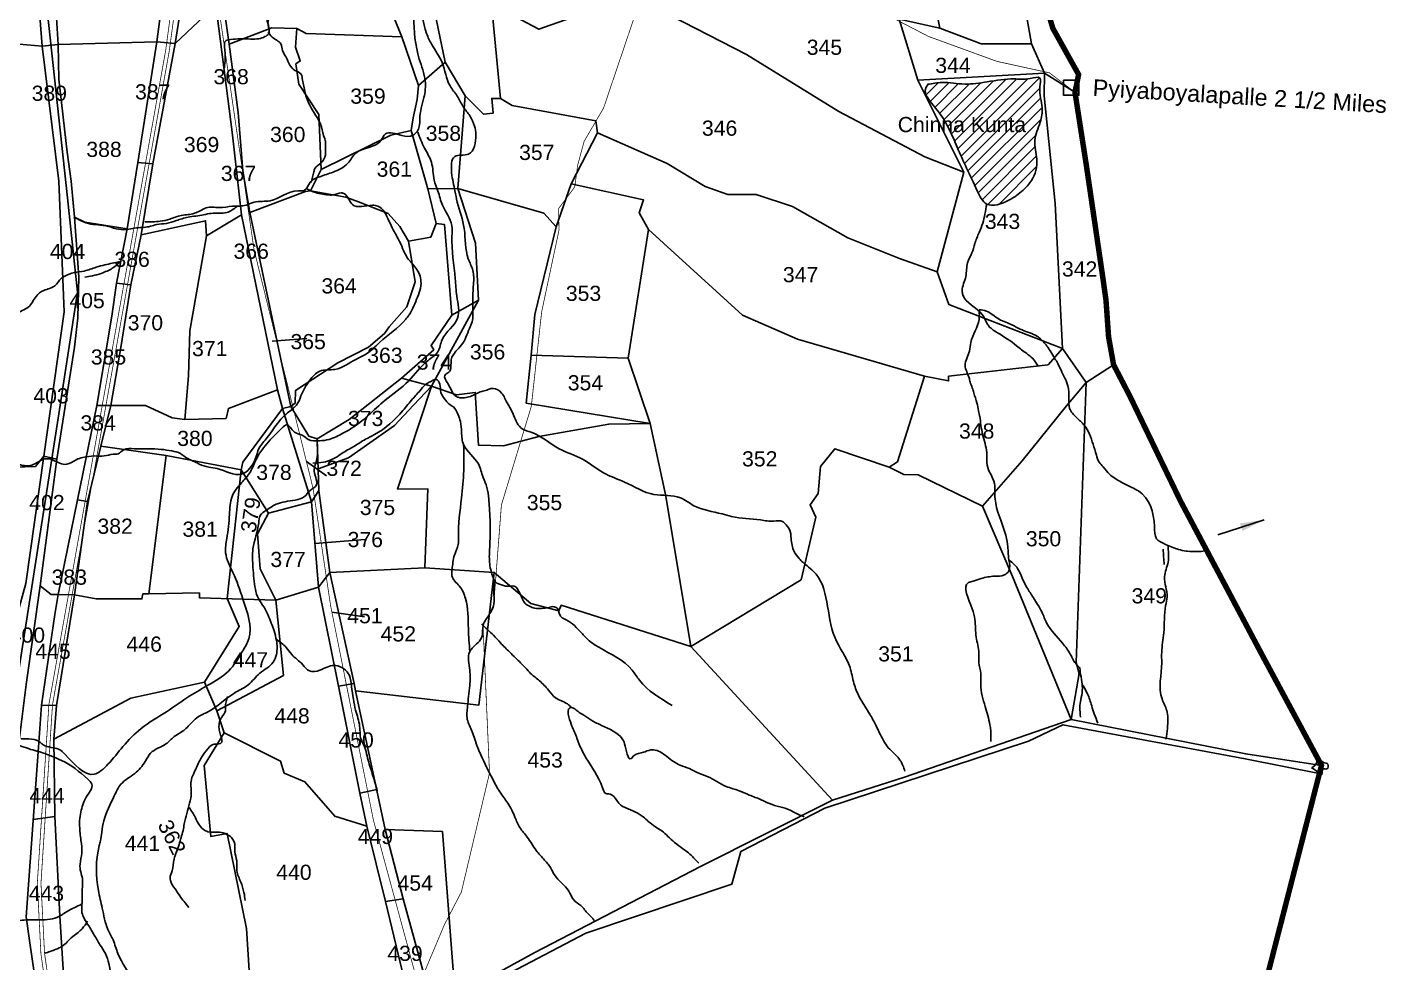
# Model space of a CAD drawing. Header units: feet. Extents: x 778084 to 787325, y 1573137 to 1585556.
# Drawn here: x 783138 to 785387, y 1577288 to 1578829 of the extents above; entities that cross this region are included whole.
import ezdxf
from ezdxf.enums import TextEntityAlignment as Align

# ---------------------------------------------------------------- set-up
doc = ezdxf.new("R2010")
doc.units = ezdxf.units.FT
doc.header["$LTSCALE"] = 15
doc.header["$MEASUREMENT"] = 0
doc.linetypes.add('HIDDEN2', pattern=[0.1875, 0.125, -0.0625])
for name, color, linetype in [('HILL', 17, 'Continuous'), ('PLOT', 7, 'Continuous'), ('PLOT NO', 7, 'Continuous'), ('RAILWAYTRACK', 3, 'Continuous'), ('ROADS', 6, 'Continuous'), ('TANKS-STREAM', 4, 'Continuous'), ('VILLAGE STONES', 240, 'Continuous')]:
    doc.layers.add(name, color=color, linetype=linetype)
doc.layers.add('VILLAGE BOUNDRY', color=5, linetype='HIDDEN2', lineweight=100)
doc.styles.get("Standard").update_dxf_attribs({"font": 'arial.ttf'})
doc.linetypes.add('TRACKS', pattern='A,0.15,[130,ltypeshp.shx,S=0.25,R=0,X=0,Y=0],0.15', length=0.3)
doc.dimstyles.get("Standard").update_dxf_attribs({"dimtxt": 0.18, "dimasz": 40, "dimexe": 0.18, "dimexo": 0.0625, "dimgap": 0.09, "dimtad": 0, "dimtih": 1, "dimtoh": 1, "dimdec": 4, "dimzin": 0, "dimdsep": 46, "dimtxsty": 'Standard', "dimcen": 0.09, "dimadec": 0, "dimazin": 0, "dimtfac": 1, "dimtdec": 4, "dimtofl": 0, "dimtmove": 0, "dimatfit": 3, "dimfxl": 1, "dimtolj": 1, "dimtzin": 0, "dimarcsym": 0})

msp = doc.modelspace()

# ---------------------------------------------------------------- hatches: boundary and pattern name
at = {"layer": 'TANKS-STREAM', "lineweight": -2}
h = msp.add_hatch(dxfattribs=at)
h.set_pattern_fill('ANSI31,_O', color=256, scale=100)
h.set_pattern_definition([(45, (0, 0), (-8.838834765, 8.838834765), [])])
edge = h.paths.add_edge_path()
edge.add_spline(control_points=[(784622.8, 1578735.7), (784621.3, 1578733.5), (784612.6, 1578720.8), (784649.4, 1578684.9), (784670.6, 1578630.3), (784695.3, 1578578.4), (784718.4, 1578529), (784755.8, 1578542.3), (784777.8, 1578558.5), (784798.2, 1578579.7), (784805.5, 1578610.4), (784794.8, 1578643.2), (784808.4, 1578670), (784813.5, 1578701.1), (784803.9, 1578721.7), (784811.2, 1578750.5), (784785.3, 1578742.3), (784759.6, 1578746.3), (784722.5, 1578739.6), (784683.4, 1578733.7), (784650.5, 1578740.4), (784630.3, 1578736.7), (784622.6, 1578735.4)], knot_values=[0, 0, 0, 0, 7.510946, 44.241023, 117.822986, 196.829894, 223.839481, 260.911246, 289.483122, 310.687105, 346.894764, 377.804687, 409.194686, 433.56656, 468.082407, 482.626082, 498.855187, 525.508511, 569.740141, 606.725038, 644.442131, 667.987515, 667.987515, 667.987515, 667.987515], degree=3, periodic=0)

# ---------------------------------------------------------------- linework, layer by layer
at = {"layer": 'HILL', "lineweight": -2}
msp.add_lwpolyline([(783844.2, 1577223.4), (784058.8, 1577336), (784299.7, 1577417), (784314.1, 1577470.9), (784452.7, 1577542.3), (784788.5, 1577652.8), (784845.2, 1577679.8), (785145.7, 1577623.8), (785270, 1577598.7)], dxfattribs=at)
at = {"layer": 'PLOT', "lineweight": -2}
for points in [[(783040.7, 1580196.1), (783054.9, 1580075.1), (783069.2, 1579942.2), (783115.7, 1579466), (783132.8, 1579186.8), (783162.9, 1578798.1), (783190.3, 1578575.9), (783199.3, 1578360.4), (783165.6, 1578122.5), (783151.8, 1578105.4), (783047.3, 1578102.1), (783036.1, 1578116.6), (783038.2, 1578259.5), (782997.7, 1578259.3), (782945.7, 1578451.4), (782925.6, 1578545.1), (782944.6, 1578658.6), (782947.2, 1578788), (783112.6, 1578802.9), (783162.9, 1578798.1)], [(783140.7, 1579472.5), (783157.9, 1579214.2), (783159.4, 1579191.1), (783180.4, 1578942.3), (783189.3, 1578800.8), (783162.9, 1578798.1)], [(783918.1, 1578712.2), (783903.6, 1578867.3), (783873.8, 1578928.8), (783877.2, 1578960.1), (783897, 1579002.4), (783906.5, 1579126.1), (783969, 1579129.8), (783971.4, 1579188.1), (783928.2, 1579255.8), (783873, 1579251.5), (783845.3, 1579322.2), (783787, 1579353.2)], [(783387.6, 1579173.5), (783390.8, 1579145.2), (783386.9, 1579069.8), (783377.1, 1578998.2), (783352.1, 1578805.7)], [(784793.3, 1578802.2), (784710.4, 1578802.1), (784642.5, 1578828.2), (784629.3, 1578893.3), (784619.2, 1578994.2), (784597.1, 1579026.2), (784616.2, 1579038.8), (784666.8, 1579131.5)], [(784732.8, 1579111.8), (784749, 1579065.9), (784749, 1579044.3), (784775.9, 1578902), (784793.3, 1578802.2), (784815, 1578753.6), (784865, 1578722.4)], [(783411.5, 1578987.1), (783382.3, 1578802.7)], [(783789.8, 1578952.3), (783827, 1578772)], [(783536.6, 1578826.9), (783534.9, 1578836.2), (783540.9, 1578871.2), (783551.9, 1578897.1), (783657.9, 1578903.3), (783670, 1578895.4), (783746, 1578900.7), (783742.1, 1578847.2), (783755.9, 1578813.5)], [(784681.7, 1578590.4), (784617.5, 1578615.7), (784476, 1578690.8), (784323.9, 1578784.5), (784136.2, 1578881.3), (783981.5, 1578826.1), (783903.6, 1578867.3)], [(783382.3, 1578802.7), (783449, 1578866.1), (783476.1, 1578656.8), (783491.4, 1578520.2), (783433.8, 1578485.5), (783432.2, 1578510.5), (783326, 1578487.2)], [(783449, 1578866.1), (783462.7, 1578859.5), (783471.1, 1578801.4), (783486.2, 1578689.2), (783493.6, 1578592.7), (783505.1, 1578524.4), (783572.5, 1578204.6), (783559, 1578200.9)], [(784815, 1578753.6), (784606, 1578742), (784575.1, 1578843), (784642.5, 1578828.2)], [(783605.3, 1578560.1), (783623, 1578594.9), (783619.1, 1578685.9), (783585.8, 1578735.4), (783581, 1578769), (783588.4, 1578774), (783580.4, 1578796.5), (783582.6, 1578827.3), (783541.5, 1578828.8), (783471.1, 1578801.4)], [(783783.4, 1578733.4), (783755.9, 1578813.5), (783598.2, 1578819), (783582.6, 1578827.3)], [(783189.3, 1578800.8), (783190.5, 1578743.9), (783204.4, 1578623.7), (783210.5, 1578575.8), (783216.1, 1578516.5), (783223.5, 1578418), (783222, 1578350.5), (783216.1, 1578302.1), (783186.9, 1578117.5), (783165.6, 1578122.5)], [(783189.1, 1577894.4), (783221.1, 1578050.4), (783253, 1578206.1), (783277.6, 1578353.4), (783285.6, 1578407.9), (783302.9, 1578497.4), (783320.8, 1578606.5), (783352.1, 1578805.7), (783189.3, 1578800.8)], [(783345.2, 1578604.1), (783382.3, 1578802.7), (783352.1, 1578805.7)], [(783847.8, 1578563.7), (783860.2, 1578716.6), (783827, 1578772), (783783.4, 1578733.4), (783781.1, 1578710.4), (783774.4, 1578680.3), (783771.1, 1578659.2)], [(784844.6, 1578300.1), (784832.6, 1578538.9), (784814.1, 1578716.7), (784815, 1578753.6)], [(784606, 1578742), (784681.7, 1578590.4), (784637.7, 1578426.6)], [(784034.9, 1578571.6), (784078.2, 1578655.3), (784075.2, 1578675.2), (783937.5, 1578700.5), (783918.1, 1578712.2), (783903.8, 1578712.2), (783906.2, 1578687.7), (783890.1, 1578686), (783860.2, 1578716.6)], [(783623, 1578594.9), (783737.6, 1578651.4), (783771.1, 1578659.2), (783798.6, 1578563.3)], [(784078.2, 1578655.3), (784193, 1578604.7), (784255.8, 1578567), (784292.8, 1578553.7), (784339.4, 1578553.7), (784399.5, 1578533.9), (784490.8, 1578482.5), (784575.6, 1578448.1), (784637.7, 1578426.6), (784657.4, 1578372.3), (784844.6, 1578300.1)], [(783309, 1578405), (783326, 1578487.2), (783345.2, 1578604.1), (783320.8, 1578606.5)], [(783968.6, 1578288.9), (783974.6, 1578355.9), (784009.9, 1578500.6), (784034.9, 1578571.6), (784154.1, 1578545), (784146.8, 1578523.5), (784162.4, 1578496)], [(783505.1, 1578524.4), (783596.7, 1578558.8), (783605.3, 1578560.1), (783663.6, 1578549.3), (783684.5, 1578541.8), (783733, 1578522.4), (783752.6, 1578501.2), (783766.8, 1578477)], [(783881.9, 1578379.5), (783877.2, 1578473.6), (783847.8, 1578563.7), (783798.6, 1578563.3), (783812.1, 1578506.2)], [(784009.9, 1578500.6), (783989.9, 1578523.2), (783847.8, 1578563.7)], [(783491.4, 1578520.2), (783550.8, 1578231.8), (783470, 1578201.1), (783466, 1578184.6), (783398, 1578182.9)], [(783302.9, 1578497.4), (783233.1, 1578508), (783216.1, 1578516.5)], [(783572.5, 1578204.6), (783602.4, 1578155.7), (783616, 1578150.9), (783669.1, 1578182.8), (783755.3, 1578251.1), (783808.4, 1578297.6), (783803.8, 1578304.8), (783837.9, 1578354.7), (783826.2, 1578504.2), (783812.1, 1578506.2), (783803.5, 1578483.7), (783766.8, 1578477), (783777.7, 1578410), (783764.1, 1578368.6), (783735, 1578335.6), (783727.2, 1578324.9), (783700.9, 1578302), (783650.5, 1578276.1), (783580.6, 1578230.9), (783579.9, 1578209.6), (783572.5, 1578204.6)], [(783433.8, 1578485.5), (783406.4, 1578329.3), (783404.4, 1578255), (783398, 1578182.9), (783377.2, 1578185.8), (783333.4, 1578205.9), (783275.9, 1578206.2)], [(784617.3, 1578254.4), (784407.9, 1578315.6), (784317, 1578354.9), (784162.4, 1578496), (784128.7, 1578283.9), (784165.1, 1578176.2), (784190.5, 1578056.3), (784231.9, 1577808.6)], [(783275.9, 1578206.2), (783292.8, 1578301.8), (783309, 1578405), (783285.6, 1578407.9)], [(783804.8, 1578237.7), (783881.9, 1578379.5), (783837.9, 1578354.7)], [(784883.3, 1578243.7), (784844.6, 1578300.1), (784820.6, 1578272.9), (784656.8, 1578254.3), (784656.8, 1578246.4), (784617.3, 1578254.4), (784572.3, 1578112.9), (784559, 1578104.3)], [(784165.1, 1578176.2), (783960.7, 1578210.1), (783968.6, 1578288.9), (784128.7, 1578283.9)], [(784712.7, 1578040.3), (784777.8, 1578114.8), (784851.3, 1578205.6), (784883.3, 1578243.7), (784928.6, 1578273.3)], [(783617.7, 1578101.7), (783667.8, 1578120), (783743.8, 1578172.8), (783774.8, 1578206.3), (783804.8, 1578237.7), (783755.3, 1578251.1)], [(783550.8, 1578231.8), (783559, 1578200.9), (783493.7, 1578112.6), (783491, 1578099.9), (783535.8, 1578028.8)], [(783804.8, 1578237.7), (783748.6, 1578068.1), (783798.7, 1578068.4), (783793.7, 1577938.4), (783636.8, 1577930.8)], [(784165.1, 1578176.2), (784096.6, 1578175.3), (783981.5, 1578154.8), (783923.2, 1578139.5), (783881.8, 1578140.7), (783876.7, 1578227.6), (783845.7, 1578223.7), (783804.8, 1578237.7)], [(784883.3, 1578243.7), (784867, 1577782.6), (784872.1, 1577764), (784858.6, 1577688.5)], [(783237.7, 1578047.7), (783259.5, 1578138.9), (783275.9, 1578206.2), (783253, 1578206.1)], [(783559, 1578200.9), (783606.8, 1578047.3)], [(783259.5, 1578138.9), (783367.1, 1578123.6), (783338.8, 1577895.8), (783328.7, 1577895.4), (783327.4, 1577887.2), (783252.2, 1577887.2), (783216.4, 1577893.7)], [(783616, 1578150.9), (783619, 1578065.9), (783606.8, 1578047.3)], [(783059.9, 1577652.6), (783106.4, 1577804.9), (783135.9, 1577912.7), (783165.6, 1578122.5)], [(783186.9, 1578117.5), (783159.8, 1577908.5), (783136.5, 1577746.3), (783121.3, 1577622.9)], [(783367.1, 1578123.6), (783491, 1578099.9)], [(784231.9, 1577808.6), (784413.6, 1577918.7), (784438, 1578022), (784428.5, 1578042.2), (784441.6, 1578061.2), (784445.5, 1578105.5), (784469.2, 1578134.6), (784559, 1578104.3), (784583, 1578092.4), (784606.5, 1578091.8), (784712.7, 1578040.3), (784762.3, 1577924.3), (784858.6, 1577688.5)], [(783491, 1578099.9), (783467.7, 1577887.8), (783487.7, 1577841.8), (783430.3, 1577750)], [(783216.4, 1577893.7), (783237.7, 1578047.7), (783221.1, 1578050.4)], [(783619, 1578065.9), (783636.8, 1577930.8), (783618.3, 1577906.7)], [(783759.9, 1577258.2), (783728.7, 1577388.4), (783698.1, 1577512.4), (783686.7, 1577567.1), (783651.2, 1577743.5), (783618.3, 1577906.7), (783606.8, 1578047.3), (783535.8, 1578028.8), (783517.8, 1577994.6), (783522.4, 1577936.7), (783548.3, 1577885.3), (783618.3, 1577906.7)], [(783793.7, 1577938.4), (783908, 1577930.5), (783882.8, 1577712.3), (783679.3, 1577735.8)], [(783636.8, 1577930.8), (783677, 1577747.9), (783651.2, 1577743.5)], [(783908, 1577930.5), (783968.2, 1577879.5), (784014.5, 1577867.3), (784018.3, 1577876.8), (784231.9, 1577808.6), (784465.3, 1577555.2)], [(783167.4, 1577150.6), (783142.1, 1577324.3), (783136.4, 1577363), (783157.1, 1577643), (783161.9, 1577711.8), (783184, 1577861.6), (783189.1, 1577894.4), (783177.7, 1577894.7), (783159.8, 1577908.5)], [(783186.7, 1577711.3), (783216.4, 1577893.7), (783189.1, 1577894.4)], [(783338.8, 1577895.8), (783422.2, 1577897), (783422.2, 1577889.1), (783548.3, 1577885.3)], [(783548.3, 1577885.3), (783560.7, 1577761.2), (783451, 1577702.9), (783430.3, 1577750), (783309.3, 1577723.7), (783182.1, 1577656), (783186.7, 1577711.3), (783161.9, 1577711.8)], [(783677, 1577747.9), (783679.3, 1577735.8), (783728.5, 1577506.9)], [(783451, 1577702.9), (783462.9, 1577666.7), (783555.8, 1577619.9), (783561.6, 1577599.9), (783596, 1577585.5), (783645.2, 1577529), (783698.1, 1577512.4)], [(785271.3, 1577612.8), (785146.4, 1577631.8), (784858.6, 1577688.5), (784828.6, 1577678.2), (784584.2, 1577593.6), (784465.3, 1577555.2), (784247.8, 1577445.9), (783974.6, 1577304.4), (783843.5, 1577232.5)], [(783462.9, 1577666.7), (783429.9, 1577612.7), (783440.7, 1577495.7), (783467.6, 1577500.8), (783499.9, 1577343.9), (783504.3, 1577274.5)], [(783182.1, 1577656), (783184.1, 1577528.4), (783148.3, 1577523.4)], [(783714.3, 1577572.8), (783686.7, 1577567.1)], [(783184.1, 1577528.4), (783192.2, 1577364.6), (783198.1, 1577267.5), (783201.4, 1577147.8)], [(783728.5, 1577506.9), (783822.7, 1577503.7), (783843.5, 1577232.5)], [(783758.1, 1577393.1), (783728.5, 1577506.9)], [(783807.7, 1577211.2), (783758.1, 1577393.1), (783728.7, 1577388.4)]]:
    msp.add_lwpolyline(points, dxfattribs=at)
at = {"layer": 'PLOT NO', "linetype": 'Continuous', "lineweight": -2}
for points in [[(783599.3, 1578316.3), (783542.1, 1578311.8)], [(783631.6, 1578090), (783598.5, 1578113.7)], [(783695.5, 1577985.1), (783612.4, 1577978.3)], [(783694.3, 1577857.7), (783640.3, 1577865.6)]]:
    msp.add_lwpolyline(points, dxfattribs=at)
at = {"layer": 'RAILWAYTRACK', "color": 17, "linetype": 'TRACKS', "lineweight": -2, "ltscale": 3}
msp.add_lwpolyline([(783014.9, 1580661.4), (783058.6, 1580147.1), (783075.2, 1579951.1), (783092, 1579753.6), (783122.4, 1579542.4), (783140.4, 1579297.3), (783166.9, 1578898.9), (783204.7, 1578548.1), (783221.4, 1578393), (783189.1, 1578185.3), (783155.2, 1577967.1), (783103.9, 1577636.5), (783061.4, 1577359.5), (783052.3, 1577212)], dxfattribs=at)
at = {"layer": 'ROADS', "linetype": 'HIDDEN2', "lineweight": -2, "ltscale": 10, "const_width": 1.2}
for points in [[(783454.3, 1580429.5), (783438.6, 1580261.1), (783419, 1580051.6), (783381.7, 1579832.9), (783370.2, 1579663.1), (783358.4, 1579490.1), (783375.4, 1579288.5), (783392.7, 1579200.9), (783399.4, 1579106.7), (783393.1, 1578988.7), (783366.6, 1578791.8), (783285.6, 1578338.4), (783242.5, 1578096.9), (783198.1, 1577848.2), (783174.1, 1577713.4), (783155, 1577418.8), (783160.9, 1577302.3), (783183.7, 1577145.1)], [(783460.3, 1580429.1), (783444.5, 1580260.5), (783424.9, 1580050.9), (783387.7, 1579832.2), (783376.2, 1579662.7), (783364.4, 1579490.1), (783381.4, 1579289.4), (783398.7, 1579201.7), (783405.4, 1579106.8), (783399.1, 1578988.1), (783372.5, 1578790.9), (783291.5, 1578337.3), (783248.4, 1578095.8), (783204, 1577847.1), (783180, 1577712.7), (783161, 1577418.7), (783166.9, 1577302.9), (783189.6, 1577146)], [(783728.2, 1576418.1), (783754.8, 1576653.5), (783779.3, 1576870.6), (783789, 1577087.8), (783783.4, 1577204.3), (783781.5, 1577244.8), (783825.7, 1577349.9), (783853.8, 1577404.1), (783900.2, 1577600.3), (783892.9, 1577766.1), (783889.5, 1577843.3), (783907.1, 1577877.4), (783919.8, 1578042), (783969.1, 1578204.8), (783986.1, 1578360.2), (784014.6, 1578494.7), (784014, 1578530.5), (784040.6, 1578566.3), (784045.5, 1578602.2), (784056.1, 1578641.4), (784088.2, 1578696.4), (784163.7, 1578919.8), (784199.3, 1579093.2), (784243.3, 1579057.1)], [(785483.2, 1576246.6), (785331.5, 1576213.6), (785172.1, 1576179), (784926.2, 1576167.4), (784701.7, 1576199.1), (784656.7, 1576180.4), (784553.2, 1576181.2), (784394.2, 1576234.2), (784196.9, 1576364.8), (784139.7, 1576447.2), (784110.2, 1576475.8), (784078.3, 1576484.2), (783980, 1576723.7), (783834.3, 1577060.9), (783767.6, 1577306.4), (783708.8, 1577522.8), (783638.2, 1577876.6), (783609.4, 1578069.5), (783512.2, 1578462.6), (783463.5, 1578796.4), (783440.4, 1578954.8), (783415, 1579005.6), (783396, 1579043.7)], [(784243.3, 1579057.1), (784386.1, 1578981.8), (784526.6, 1578864.6), (784623.5, 1578814.4), (784736.2, 1578773.3), (784786.8, 1578762.2), (784822.8, 1578754.4), (784865, 1578722.4)]]:
    msp.add_lwpolyline(points, dxfattribs=at)
at = {"layer": 'TANKS-STREAM', "lineweight": -2}
for points in [[(783692.2, 1579293.7), (783685.7, 1579273.6), (783683, 1579254.5), (783674.8, 1579230), (783690.6, 1579187.3), (783709.7, 1579144.3), (783716.2, 1579130.2), (783725.5, 1579112.2), (783731.5, 1579097.5), (783735.3, 1579079.6), (783751.7, 1579039.4), (783764.2, 1579018.2), (783774.6, 1578987.2), (783778.4, 1578960), (783778.4, 1578933.8), (783780, 1578909.4), (783785.5, 1578877.2), (783796.4, 1578819.1), (783805.1, 1578801.1), (783822, 1578771.2), (783835.1, 1578733.1), (783847.1, 1578715.7), (783856.9, 1578698.2), (783867.8, 1578683.5), (783875.4, 1578666.7), (783877.6, 1578652), (783865.6, 1578620.4), (783843.2, 1578616.3), (783837.8, 1578589.7), (783843.2, 1578559.7), (783847.1, 1578541.2), (783858.5, 1578497.7), (783865.1, 1578447.8), (783872.7, 1578428.8), (783873.8, 1578405.9), (783872.7, 1578385.8), (783872.7, 1578375.4), (783872.7, 1578354.7), (783871.6, 1578343.9), (783867.2, 1578333), (783854.2, 1578305.8), (783844.9, 1578295.7), (783837.2, 1578281.5), (783832.9, 1578260.9), (783827.4, 1578257), (783833.4, 1578239.1), (783846, 1578220.6), (783848.7, 1578219.5), (783868.8, 1578221.1), (783887.4, 1578229.3), (783895.5, 1578231.5), (783901, 1578233.6), (783906.4, 1578234.2), (783920.1, 1578226.6), (783929.3, 1578210.2), (783935.3, 1578199.9), (783940.2, 1578189), (783953.9, 1578167.8), (783969.1, 1578161.8), (784015, 1578134.8), (784053.7, 1578117.4), (784088.1, 1578095), (784122.9, 1578079.8), (784171.1, 1578059.4), (784214.7, 1578054), (784237.1, 1578040.9), (784283.4, 1578027.3), (784299.2, 1578022.9), (784346.6, 1578017.5), (784368.9, 1578015.3), (784383.1, 1578014.8), (784386.9, 1578011.5), (784394.5, 1578001.7), (784397.3, 1577987), (784402.2, 1577965.2), (784410.4, 1577953.8), (784423.4, 1577941.8), (784433.8, 1577933.1), (784469.2, 1577823.9), (784494.3, 1577774.3), (784500.8, 1577747.7), (784509.6, 1577725.9), (784527, 1577697), (784536.8, 1577679.1), (784544.4, 1577663.3), (784559.7, 1577639.3), (784576.6, 1577621.6), (784584.8, 1577603.1)], [(783414.7, 1579062.2), (783416.4, 1579091.7), (783418.1, 1579110.1), (783417.4, 1579126.9), (783418.1, 1579139.6), (783420.2, 1579148.8), (783439.4, 1579170.2), (783453.5, 1579182.5), (783462.7, 1579193.8), (783472.6, 1579202.7), (783480.9, 1579215), (783489.1, 1579224.3), (783523.3, 1579226.7), (783545.6, 1579227), (783563.4, 1579232.5), (783578.5, 1579239), (783587.7, 1579243.4), (783600.8, 1579247.2), (783619.6, 1579248.2), (783636, 1579246.5), (783656.2, 1579229.1), (783660.5, 1579214), (783664, 1579204.3), (783672.6, 1579194.1), (783693.8, 1579168.3), (783699.8, 1579150.2), (783702.8, 1579139), (783707.2, 1579122.2), (783712.3, 1579102.8), (783725.3, 1579074), (783735.6, 1579052.6), (783741.3, 1579031.5), (783747.7, 1579015.2), (783755.9, 1578994.5), (783761.1, 1578973), (783765, 1578945.8), (783767.6, 1578904.7), (783774.9, 1578864.2), (783775.3, 1578846.6), (783784.5, 1578776.9), (783794.2, 1578741.1), (783792.1, 1578713.5), (783785.2, 1578678.4), (783784.5, 1578666), (783774.2, 1578651.6), (783755.6, 1578650.9), (783728.7, 1578653.6), (783721.8, 1578643.3), (783679.7, 1578621.7), (783666.6, 1578605.2), (783642.5, 1578590.8), (783620.5, 1578583.2), (783604.6, 1578574.2), (783595, 1578560.5), (783584.6, 1578559.8), (783538.5, 1578543.3), (783512.3, 1578541.2), (783499.2, 1578536.4), (783476.4, 1578534.3), (783454.4, 1578532.3), (783433, 1578531.6), (783423.4, 1578526.7), (783403.7, 1578520.7), (783392.5, 1578519.3), (783373.2, 1578513.2), (783357.6, 1578509.8), (783332.1, 1578508.8)], [(783414.8, 1579062.8), (783417, 1579051.3), (783428.6, 1579048.8), (783438.6, 1579048.6), (783443, 1579048.3), (783448.9, 1579043.7), (783454.5, 1579039.8), (783460.9, 1579036.4), (783469.5, 1579032.7), (783478, 1579029.3), (783486.3, 1579026.5), (783511, 1579012.6), (783520.2, 1579007.1), (783527, 1579004.9), (783533.5, 1578997.2), (783543.3, 1578984.9), (783551.1, 1578972.3), (783555.7, 1578961.2), (783556.6, 1578948.6), (783571.1, 1578931.8), (783570.5, 1578922.5), (783563.4, 1578913.9), (783558.5, 1578897.6), (783561.6, 1578885.3), (783557.9, 1578872.3), (783548.9, 1578869.9), (783536.9, 1578862.2), (783533.2, 1578846.6), (783535.7, 1578832.4), (783536.3, 1578819.2), (783530.1, 1578814), (783520, 1578810.6), (783492.5, 1578810.6), (783477.7, 1578809.7), (783463.9, 1578805.3), (783463.2, 1578800.7), (783464.2, 1578790.9), (783463.3, 1578762.6)], [(783535.6, 1578821.7), (783541.8, 1578813.4), (783556.2, 1578802.1), (783559.3, 1578790.8), (783565, 1578780), (783571.2, 1578767.2), (783579.4, 1578758.4), (783589.2, 1578752.8), (783591.7, 1578745), (783593.8, 1578734.8), (783598.4, 1578713.7), (783616, 1578680.5), (783621.6, 1578669.7), (783626.8, 1578651.2), (783629.9, 1578640.4), (783629.9, 1578627.1), (783629.9, 1578619.9), (783628.3, 1578614.2), (783622.7, 1578606), (783612.4, 1578596.7), (783610.8, 1578591.1), (783606.2, 1578573.6)], [(784622.6, 1578735.4), (784645.9, 1578738.4), (784683.5, 1578735.9), (784720.4, 1578739.5), (784764.3, 1578744.4), (784791, 1578745), (784807.2, 1578745.8), (784807.2, 1578731.2), (784811, 1578696.9), (784807.7, 1578672.8), (784798.9, 1578642.7), (784802.2, 1578611.9), (784793.4, 1578576.8), (784779.4, 1578560.9), (784756.1, 1578544.4), (784719.5, 1578538.1), (784703.9, 1578560.1), (784670.9, 1578631.8), (784635.4, 1578696.3), (784619, 1578729.2), (784622.8, 1578735.7)], [(783128.1, 1577656.6), (783160.5, 1577650.3), (783164.9, 1577646.8), (783190.1, 1577639.3), (783201.1, 1577630.5), (783248.6, 1577598.2), (783271.4, 1577614.6), (783296.1, 1577643.7), (783325.9, 1577673.4), (783367.7, 1577701.3), (783406.3, 1577727.2), (783437.3, 1577745.5), (783469.8, 1577768.1), (783493.2, 1577800.9), (783503.3, 1577821.2), (783493.8, 1577887), (783477.4, 1577930.6), (783465.3, 1577963.3), (783467.2, 1577986.7), (783471.7, 1578026.5), (783476.1, 1578056.2), (783491.3, 1578078.4), (783504.6, 1578094.2), (783514.7, 1578115.1), (783558.5, 1578169.2), (783565.5, 1578174.2), (783578.8, 1578162.2), (783591.4, 1578157.2), (783601.6, 1578150.2), (783619.9, 1578147.7), (783635.8, 1578150.2), (783658.6, 1578160.3), (783671.2, 1578167.3), (783728.2, 1578214.7), (783766.8, 1578246.3), (783798.5, 1578279.9), (783815, 1578294.4), (783822.3, 1578314.7), (783847.6, 1578349.8), (783846.3, 1578386.1), (783843.6, 1578415), (783838.3, 1578485), (783837.9, 1578502.7), (783822.8, 1578536), (783815.2, 1578559.5), (783809, 1578577.7), (783804.5, 1578607), (783793, 1578630.4), (783782, 1578656.3)], [(782754.2, 1578192.8), (782764.2, 1578185.7), (782779.9, 1578186), (782803, 1578178.6), (782815.8, 1578172.4), (782825.5, 1578168.7), (782840.2, 1578162.1), (782848.8, 1578157.4), (782850.7, 1578147), (782858.5, 1578137), (782865.9, 1578131.3), (782891.6, 1578127.5), (782913.9, 1578123.8), (782930.7, 1578119.6), (782953.2, 1578117.5), (782975, 1578111), (783001.2, 1578106), (783028.2, 1578105), (783045, 1578105), (783069.9, 1578105.5), (783091, 1578109.9), (783117.5, 1578109.9), (783143.1, 1578107.1), (783153.1, 1578111), (783162.8, 1578116.5), (783172.5, 1578118.3), (783191.9, 1578111), (783203.4, 1578109.1), (783219.1, 1578116.7), (783229.9, 1578120.4), (783249.5, 1578122.8), (783265, 1578122.8), (783280.2, 1578125.6), (783288.1, 1578126.4), (783297.4, 1578132.9), (783315, 1578134.8), (783359.3, 1578133.7), (783376.6, 1578131.1), (783390.7, 1578126.9), (783402.8, 1578118.5), (783414.8, 1578113.1), (783421.6, 1578109.4), (783437.6, 1578104.4), (783451.3, 1578102.1), (783491.5, 1578092.9), (783514, 1578117.3), (783520.3, 1578135.3), (783533.9, 1578153.2), (783550.7, 1578176.4), (783567.3, 1578193.9), (783582.2, 1578206.7), (783589.5, 1578221.9), (783603.9, 1578247.5), (783620.7, 1578262.5), (783645.4, 1578265.6), (783680, 1578282), (783698.1, 1578291.6), (783718.8, 1578309.7), (783762.2, 1578348.2), (783772.2, 1578362.9), (783778.5, 1578377.5), (783787.3, 1578407.2), (783780.6, 1578430.3), (783766.4, 1578447.4), (783752.1, 1578476.1), (783741.6, 1578495.4), (783734.5, 1578510.4), (783727, 1578524.7), (783716.1, 1578534.7), (783707.3, 1578536), (783674.2, 1578537.2), (783661.2, 1578554.8), (783655.7, 1578556.5), (783642.3, 1578553.1), (783632.3, 1578553.5), (783625.6, 1578554.4), (783613.4, 1578556.9), (783599.2, 1578563.2)], [(783215, 1578516.6), (783227.2, 1578510.5), (783243.2, 1578505.1), (783259.1, 1578503.4), (783276.5, 1578499.7), (783293.4, 1578495.9), (783318.5, 1578498.7), (783341.6, 1578501.4), (783351.8, 1578504.4), (783367.7, 1578506.1), (783384, 1578510.9), (783403.4, 1578516.3), (783429.1, 1578520.4), (783441.7, 1578522.7), (783467.2, 1578524.1), (783483.8, 1578533.9)], [(784719.5, 1578538.1), (784716.6, 1578521.4), (784713, 1578506.6), (784707.1, 1578491.2), (784699.9, 1578472.8), (784695.2, 1578457.4), (784688.1, 1578441.3), (784685.1, 1578418.8), (784679.2, 1578395), (784680.3, 1578388.5), (784711.9, 1578356.2), (784724.3, 1578335.4), (784737.4, 1578325.9), (784768.9, 1578304.5), (784785.5, 1578291.5), (784795, 1578283.8), (784804.5, 1578270.7)], [(782893.8, 1578333.2), (782911.8, 1578324), (782929.2, 1578315.3), (782941.4, 1578313.5), (782956.4, 1578306.9), (782975.3, 1578304.5), (782992.1, 1578307.2), (783003.5, 1578310.5), (783024.4, 1578316.5), (783035.2, 1578318.6), (783047.5, 1578322.5), (783060.7, 1578325.2), (783073, 1578326.3), (783081.1, 1578330.5), (783093.3, 1578335.6), (783113.1, 1578347.3), (783119.4, 1578354.8), (783130.2, 1578362.6), (783140.1, 1578368.2), (783153.1, 1578385.8), (783165.7, 1578395.6), (783183.9, 1578403.4), (783194.7, 1578415.7), (783199.5, 1578418.7), (783216, 1578425.3), (783232.2, 1578427.7), (783252, 1578434), (783266.3, 1578437.8), (783290.6, 1578443.2)], [(783233.1, 1578417.5), (783246, 1578419.9), (783260.4, 1578423.8), (783269.9, 1578427.7), (783278.6, 1578432.2), (783291.5, 1578442.9)], [(784707.1, 1578363.9), (784719, 1578361.5), (784739.8, 1578348.4), (784751.1, 1578343.1), (784761.2, 1578338.9), (784774.8, 1578331.8), (784799.8, 1578321.7), (784808.1, 1578315.8), (784820, 1578302.2), (784825.3, 1578294.4), (784831.9, 1578283.2), (784836.6, 1578275.5), (784842, 1578264.2), (784848.5, 1578251.1), (784853.3, 1578238.7), (784855, 1578217.3), (784856.2, 1578201.3), (784867.6, 1578186.1), (784880.1, 1578173.7), (784894.9, 1578142.2), (784900.3, 1578124.4), (784905, 1578112.6), (784911.6, 1578104.8), (784922.2, 1578092.4), (784941.3, 1578079.9), (784958.5, 1578071), (784969.8, 1578065.1), (784996, 1578006.6), (784999.5, 1577986.5), (785014.4, 1577977), (785035.8, 1577968.7), (785060.7, 1577965.1), (785085.1, 1577966.9)], [(784707.1, 1578361.5), (784707.1, 1578347.9), (784693.4, 1578309.9), (784691.1, 1578295.6), (784683.9, 1578271.9), (784690.5, 1578251.7), (784692.3, 1578244.6), (784695.8, 1578235.1), (784698.2, 1578226.8), (784703.5, 1578210.2), (784705.9, 1578197.1), (784708.3, 1578187)], [(783609.2, 1578111.1), (783626.6, 1578112.6), (783651.8, 1578123.4), (783661.6, 1578129.9), (783676.7, 1578138.5), (783695.9, 1578150.4), (783710.7, 1578158), (783757.6, 1578197.8), (783773.5, 1578216.9), (783787.6, 1578232.8), (783797.3, 1578242.5), (783804.5, 1578246.1), (783812.1, 1578249), (783818.3, 1578241.4), (783819.7, 1578227.7), (783826.6, 1578216.2), (783833.4, 1578208.6), (783840.6, 1578203.6), (783848.6, 1578190.6), (783852.2, 1578179.8), (783854, 1578162.1), (783857.6, 1578141.2), (783881.9, 1578109.6), (783889.5, 1578087.6), (783896, 1578071), (783898.8, 1578051.6), (783899.9, 1578037.5), (783901, 1578017.7), (783900.7, 1577976.7), (783899.9, 1577960.1), (783902.1, 1577935.6), (783905, 1577925.5), (783911.1, 1577914.3), (783916.5, 1577911.4), (783929.9, 1577908.2), (783943.6, 1577907.1), (783947.6, 1577901), (783951.2, 1577894.5), (783958.4, 1577880.1), (783966, 1577875), (783974.6, 1577871.8), (783985.8, 1577871.4), (783997.7, 1577873.2), (784006.8, 1577874.3), (784012.9, 1577870.3), (784015.1, 1577863.5), (784018.3, 1577857.4), (784026.6, 1577852.7), (784051.6, 1577831.2), (784064.6, 1577818.2), (784080.5, 1577807.4), (784135.3, 1577769.6), (784147.2, 1577753.3), (784201.2, 1577711.7)], [(784708.3, 1578188.2), (784712.8, 1578158.3), (784719.5, 1578128.4), (784720.2, 1578107.5), (784732.2, 1578077.7), (784732.9, 1578062.7), (784736.7, 1578034.3), (784742.7, 1578017.2), (784753.9, 1577976.8), (784756.1, 1577951.5), (784756.1, 1577933.5), (784748.6, 1577926.8), (784732.2, 1577924.6), (784710.5, 1577920.8), (784697.1, 1577916.4), (784689.6, 1577914.1), (784695.6, 1577871.1), (784700, 1577853.2), (784702.3, 1577824.1), (784706.8, 1577797.9), (784706.8, 1577782.3), (784709.8, 1577764.3), (784709.8, 1577746.4), (784712, 1577727.7), (784717.2, 1577709.8), (784724.7, 1577679.9), (784726.2, 1577670.6), (784726.2, 1577652)], [(783616.3, 1578148.4), (783616.3, 1578141), (783616.3, 1578120.8), (783613.8, 1578110.9), (783611.4, 1578101), (783613.8, 1578087.2), (783615.3, 1578075.3), (783604.5, 1578065.9), (783595.5, 1578056), (783579.7, 1578050.1), (783548.6, 1578043.2), (783532.2, 1578033.3), (783522.3, 1578024.9), (783519.9, 1578012.6), (783510.4, 1577969.8), (783510.4, 1577939.1), (783514.4, 1577903.1), (783519.3, 1577887.8), (783528.7, 1577873.4), (783540.6, 1577847.2), (783545.1, 1577834.4), (783549, 1577818.8), (783549, 1577795.6), (783543.6, 1577782.7), (783521.8, 1577764.9), (783502.5, 1577745.7), (783482.7, 1577733.8), (783434.3, 1577700.2), (783418, 1577691.3), (783407.1, 1577680.9), (783392.2, 1577667.6), (783380.4, 1577660.2), (783367, 1577648.3), (783341.7, 1577633.1), (783332.8, 1577619.3), (783315.5, 1577599.5), (783292.7, 1577581.7), (783281.8, 1577562.5), (783264.5, 1577521.5), (783261.1, 1577502.7), (783259.1, 1577488.4), (783257.1, 1577480.5), (783255.6, 1577406.5), (783262, 1577377.4), (783271.4, 1577342.3), (783279.8, 1577325), (783287.8, 1577302.8), (783312.9, 1577256), (783317.9, 1577245.1), (783330.7, 1577229.3), (783344.1, 1577217.5), (783366.3, 1577201.2), (783373.8, 1577194.7), (783386.1, 1577182.4), (783404.4, 1577169.5), (783417.8, 1577156.7), (783435.6, 1577139.9), (783469.7, 1577099.7), (783473.2, 1577092.4), (783480.4, 1577081.7), (783487.4, 1577073.7), (783494, 1577068.9), (783500.9, 1577070.2), (783511.7, 1577074.1), (783519.3, 1577076.5), (783522.4, 1577076.5), (783530.4, 1577076.5), (783537.4, 1577067.1), (783545.4, 1577056), (783550.2, 1577052.9), (783552.3, 1577052.2), (783557.2, 1577055.3), (783561.3, 1577064), (783562.7, 1577067.1), (783566.5, 1577072.7), (783582.3, 1577074.7), (783604.2, 1577070.5), (783627.8, 1577063.2), (783650, 1577053.5), (783664.9, 1577047.3), (783679.2, 1577040), (783693.8, 1577031), (783699.7, 1577025.8), (783719.4, 1577019.2), (783735.7, 1577011.6), (783745.1, 1577005.3), (783764.9, 1576993.9), (783772.2, 1576988), (783789.5, 1576980.7), (783818.6, 1576990), (783839.8, 1576995.9), (783862.4, 1576999.7), (783889.1, 1576999), (783914.4, 1576996.9), (783922.7, 1576995.9), (783945, 1576994.5), (783970.3, 1576994.5), (783989.4, 1576993.4), (784012, 1576991), (784022.4, 1576991.3), (784033.5, 1576991.3), (784058.8, 1576986.5), (784089.7, 1576990), (784100.1, 1576990), (784108.1, 1576985.8), (784119.9, 1576984.1), (784136.6, 1576983.7), (784166.3, 1576974.6), (784172.6, 1576970.4), (784190.4, 1576969.2), (784205.5, 1576970.7), (784208.9, 1576967.8), (784215.5, 1576958), (784225.2, 1576940), (784228.4, 1576933), (784236.7, 1576934.9), (784250.3, 1576942), (784260.8, 1576948.6), (784267.8, 1576956.1), (784278.8, 1576962.4), (784293.7, 1576970.7), (784308.8, 1576977.5), (784317.5, 1576980.4), (784334.8, 1576983.3), (784357.6, 1576995.1), (784376.1, 1576999.5), (784388.1, 1577006.1), (784397.8, 1577011.2), (784415.4, 1577014.6), (784435.6, 1577017.3)], [(783857.5, 1578141.3), (783857.8, 1578098.7), (783854.1, 1578053.5), (783848.9, 1577988.9), (783848.5, 1577976.8), (783842.4, 1577959.5), (783838.5, 1577935.3), (783838.2, 1577925), (783850.3, 1577908.6), (783860.6, 1577888.1), (783865.3, 1577837.9), (783867.8, 1577800.5)], [(785018, 1577975.8), (785018.5, 1577947.9), (785012.6, 1577923.6), (785016.8, 1577890.3), (785014.4, 1577876.3), (785011.4, 1577831.2), (785007.9, 1577799.2), (785007.9, 1577782), (785008.5, 1577722.3), (785016.2, 1577703.3), (785018, 1577690.9), (785015, 1577655.9)], [(785010.2, 1577969.2), (785012, 1577943.7)], [(782202.4, 1577939.7), (782205.3, 1577938.6), (782216.5, 1577935.9), (782236.3, 1577932.4), (782272.2, 1577927.7), (782282.2, 1577927.3), (782292.9, 1577927.7), (782304, 1577928.8), (782313, 1577930.8), (782328.5, 1577933.9), (782350.8, 1577939.5), (782372.2, 1577942.6), (782381.5, 1577943.7), (782386.6, 1577937.9), (782395.1, 1577927.9), (782402.7, 1577917.2), (782411.4, 1577909.5), (782421.8, 1577896.8), (782433.4, 1577891.2), (782478, 1577859.2), (782499.7, 1577846.7), (782519.3, 1577831.4), (782533.6, 1577819.7), (782553.2, 1577806.5), (782595.5, 1577782.7), (782607.6, 1577779.8), (782623.3, 1577779.5), (782646.5, 1577775.2), (782717.1, 1577752.9), (782739.2, 1577749), (782764.9, 1577744.8), (782779.5, 1577740.1), (782787.3, 1577738.7), (782806.5, 1577735.5), (782818.7, 1577730.5), (782851.4, 1577712.7), (782874.2, 1577701.4), (782895.9, 1577692.1), (782916.6, 1577688.2), (782932.6, 1577685.7), (782949, 1577684.6), (783000.1, 1577690), (783013, 1577691.7), (783037.5, 1577686.8), (783060, 1577677.9), (783076.7, 1577671.1), (783107.4, 1577653.2), (783122, 1577646.8), (783137, 1577641.5), (783150.9, 1577637.2), (783163.7, 1577633.7), (783178.3, 1577628), (783195, 1577620.9), (783238.2, 1577590.1), (783245, 1577581.9), (783235.4, 1577560.2), (783226.8, 1577535.6), (783224.7, 1577522.1), (783224.7, 1577513), (783226.9, 1577489.2), (783228.3, 1577468.2), (783225.4, 1577450), (783226.5, 1577437.2), (783229.3, 1577426.6), (783229.3, 1577412.3), (783228.6, 1577382.9), (783228.6, 1577370.4), (783239.7, 1577348.4), (783248.9, 1577333.1), (783258.2, 1577317.1), (783267.1, 1577302.5), (783272.8, 1577286.1), (783295.6, 1577228.1), (783309.8, 1577212.2), (783297.3, 1577199.1), (783295.6, 1577182.6), (783293.3, 1577168.4), (783284.8, 1577153.1), (783270.6, 1577132), (783263.7, 1577124.1), (783256.3, 1577117.5), (783252.3, 1577092.5), (783243.2, 1577059.5), (783236.4, 1577045.8), (783230.1, 1577029.9), (783222.2, 1577015.7), (783211.4, 1577009.4), (783194.8, 1577004.3), (783184.6, 1576998.6), (783169.2, 1576990.1), (783161.2, 1576985), (783140.8, 1576978.1), (783130.5, 1576974.7)], [(784757.1, 1577951), (784770.3, 1577937.4), (784778.1, 1577921.6), (784785.8, 1577906.1), (784796.5, 1577889.2), (784803.5, 1577878.2), (784810.5, 1577865.7), (784818.6, 1577846.9), (784844.4, 1577814.4), (784857.3, 1577796), (784867.9, 1577778.7), (784872.4, 1577773.9), (784873.8, 1577766.9), (784876.4, 1577750.4), (784877.1, 1577736.4), (784874.6, 1577721), (784873.1, 1577708.5), (784874.2, 1577692.4)], [(783908.4, 1577917.4), (783907.4, 1577894.5), (783907.4, 1577879.2), (783902.3, 1577865.5), (783894.2, 1577853.2), (783889.6, 1577843.6), (783888, 1577825.8), (783871.7, 1577805.9), (783867.7, 1577800.3), (783867.6, 1577769.5), (783867.6, 1577744.6), (783865.6, 1577726.3), (783864.1, 1577710.5), (783863.6, 1577688.6), (783871.7, 1577668.3), (783875.8, 1577656.1), (783880.9, 1577641.8), (783886, 1577630.1), (783905.4, 1577590.1), (783917.1, 1577569.2), (783930.4, 1577550.4), (783942.1, 1577527.5), (783950.2, 1577510.2), (783962.4, 1577494.4), (783977.2, 1577472.5), (783991, 1577456.8), (784001.7, 1577442.5), (784007.3, 1577432.3), (784030.7, 1577405.6), (784038.9, 1577391.3), (784050.6, 1577381.7), (784062.8, 1577367.9), (784070.4, 1577360.3), (784073, 1577356.7)], [(784034.8, 1577708.5), (784028.5, 1577714.1), (784008.7, 1577724.3), (783997.4, 1577736.7), (783982.7, 1577752), (783968, 1577764.4), (783959.5, 1577773.5), (783943.1, 1577789.9), (783933.4, 1577799.5), (783918.2, 1577814.8), (783906.8, 1577827.2), (783896.7, 1577836.8), (783887.6, 1577845.9)], [(783548.8, 1577820.6), (783565.1, 1577807.3), (783574.2, 1577795.8), (783592.4, 1577778.8), (783603.3, 1577768.5), (783620.8, 1577769.8), (783643.8, 1577777.6), (783667.4, 1577764.3), (783672.9, 1577743.1), (783675.9, 1577722), (783679.6, 1577703.8), (783686.2, 1577677.2), (783689.8, 1577652.4), (783691.7, 1577649), (783700.2, 1577621.2), (783708.1, 1577595.8), (783715.3, 1577571)], [(784877.1, 1577746.1), (784885.6, 1577730.7), (784892.6, 1577711.2), (784896.7, 1577698), (784902.9, 1577682.5)], [(783468.3, 1577726.1), (783465, 1577708.5), (783465, 1577702.9), (783459.1, 1577692.4), (783454.8, 1577681.6), (783454.5, 1577673.7), (783456.5, 1577664.6), (783458.8, 1577655.7), (783458.8, 1577650.8), (783446.6, 1577647.6), (783433.2, 1577636.7), (783424, 1577623.3), (783414.2, 1577602.7), (783408.9, 1577589.3), (783408.6, 1577567.1), (783406, 1577550.4), (783397.1, 1577516.4), (783395.2, 1577505.2), (783391.9, 1577493.8), (783388.6, 1577482.3), (783380.4, 1577458.2), (783377.1, 1577438.9), (783373.8, 1577427.1), (783375.5, 1577419.6), (783384.3, 1577405.8), (783389.9, 1577397.6), (783396.8, 1577388.5), (783404.6, 1577378.6)], [(784418.6, 1577528.1), (784405.2, 1577533.8), (784395.6, 1577539), (784361.6, 1577549.8), (784348.1, 1577556.2), (784328.3, 1577563.9), (784311.6, 1577571), (784290.4, 1577578), (784259, 1577594.7), (784242.4, 1577601.1), (784229.5, 1577607.5), (784214.2, 1577613.2), (784203.3, 1577619), (784192.4, 1577627.3), (784181.5, 1577635), (784170.6, 1577638.2), (784165.4, 1577638.2), (784153.9, 1577634.4), (784138.5, 1577629.2), (784133.4, 1577624), (784122.7, 1577648.6), (784118.9, 1577656.8), (784085, 1577678.7), (784068.6, 1577686.9), (784055.4, 1577695.4), (784045.6, 1577702), (784035.5, 1577708), (784032.6, 1577707.7), (784031, 1577692.9), (784036.1, 1577677.4), (784044.3, 1577657.5), (784048.7, 1577646.2), (784059.1, 1577625.4), (784086.3, 1577576), (784091.8, 1577566.4), (784098.9, 1577565.4), (784110, 1577554.8), (784116.5, 1577547.3), (784125.1, 1577542.7), (784153.4, 1577528.1), (784161.9, 1577520.5), (784173.5, 1577511.5), (784184.1, 1577504.9), (784194.2, 1577495.8), (784205.3, 1577485.8), (784219, 1577475.2), (784228, 1577468.6), (784236.6, 1577460.6), (784245.2, 1577451.5)], [(783404.4, 1577544.7), (783413.9, 1577529.5), (783428.7, 1577507.2), (783436.1, 1577503.5), (783455.1, 1577502.7), (783467.5, 1577499), (783474.9, 1577494), (783480.7, 1577478.8), (783480.7, 1577470.5), (783483.6, 1577455.4), (783484, 1577439), (783490.2, 1577420.4), (783495.5, 1577403.5), (783497.6, 1577389.9)], [(782756.6, 1577329.7), (782765.7, 1577342.7), (782778.8, 1577359.9), (782787.7, 1577371), (782790.7, 1577379.4), (782807.4, 1577393.5), (782825.7, 1577398.5), (782843.7, 1577394.6), (782872.4, 1577388), (782881.8, 1577387.7), (782912.5, 1577382.7), (782949.4, 1577379.9), (782975.3, 1577376.3), (782995.3, 1577385.2), (783000.3, 1577389.4), (783021.4, 1577378.6), (783040, 1577370.2), (783058.3, 1577360.8), (783085.2, 1577354.2), (783102.7, 1577353.9), (783129.9, 1577357.5), (783155.7, 1577358.3), (783187.3, 1577362.2), (783204, 1577371.9), (783227.9, 1577383.8)], [(783237.9, 1577355.9), (783228.9, 1577343.6), (783222.2, 1577337.5), (783213.3, 1577330.8), (783204.3, 1577321.8), (783196, 1577314.6), (783185.9, 1577309.6), (783166.9, 1577302.9)]]:
    msp.add_spline(points, degree=3, dxfattribs=at)
at = {"layer": 'VILLAGE BOUNDRY', "lineweight": -2, "ltscale": 15, "const_width": 9}
msp.add_lwpolyline([(784807.4, 1578898.5), (784828.5, 1578827.8), (784871, 1578751.5), (784865, 1578722.4), (784883.3, 1578604.9), (784910.5, 1578419.6), (784916.1, 1578379.7), (784920.4, 1578319.1), (784928.6, 1578273.3), (784955.8, 1578220.8), (785038.8, 1578048.7), (785175.2, 1577791.5), (785271.3, 1577612.8), (785184, 1577273.4)], dxfattribs=at)
at = {"layer": 'VILLAGE STONES', "lineweight": -2}
msp.add_lwpolyline([(784846.1, 1578742), (784871.5, 1578742), (784871.5, 1578717.4), (784846.1, 1578717.4)], close=True, dxfattribs=at)
msp.add_spline([(785255.1, 1577609), (785263.5, 1577618.3), (785264, 1577625.9), (785274.4, 1577617.7), (785281.7, 1577614.6), (785280, 1577606.9), (785273.8, 1577607.1), (785272, 1577598), (785265.3, 1577601.7), (785254.6, 1577609)], degree=3, dxfattribs=at)

# ---------------------------------------------------------------- texts
at = {"layer": 'PLOT NO', "lineweight": -2}
for s, p in [('345', (784452.1, 1578796.5)), ('344', (784663.9, 1578766.7)), ('368', (783474.4, 1578748)), ('389', (783174.8, 1578720.7)), ('387', (783345.2, 1578723.1)), ('359', (783699.9, 1578715.9)), ('360', (783567.7, 1578652.8)), ('358', (783824.2, 1578654.7)), ('346', (784279.4, 1578663.2)), ('388', (783264.9, 1578628.2)), ('369', (783425.7, 1578636.1)), ('357', (783978.1, 1578623.2)), ('367', (783486.6, 1578588.6)), ('361', (783743.3, 1578595.6)), ('343', (784745.6, 1578509.5)), ('404', (783204.8, 1578459.9)), ('386', (783311.2, 1578447)), ('366', (783507.4, 1578460.3)), ('347', (784412.8, 1578421.7)), ('342', (784872.7, 1578431.1)), ('364', (783652.3, 1578403.2)), ('405', (783237, 1578378.8)), ('353', (784055.1, 1578390.9)), ('370', (783333.1, 1578342.4)), ('365', (783601.3, 1578311.3)), ('385', (783272.3, 1578286)), ('371', (783439.1, 1578299.9)), ('363', (783727.8, 1578288.8)), ('356', (783897, 1578294.4)), ('374', (783809.4, 1578277.6)), ('354', (784058.3, 1578243.5)), ('403', (783177.6, 1578222.1)), ('384', (783255.2, 1578177.3)), ('373', (783696.1, 1578184.7)), ('380', (783414.7, 1578151.8)), ('348', (784703.1, 1578163.9)), ('352', (784345.5, 1578118.1)), ('378', (783545, 1578095.8)), ('372', (783660.7, 1578102.5)), ('402', (783170.8, 1578046)), ('375', (783715.6, 1578038)), ('355', (783990.8, 1578046)), ('382', (783283.2, 1578007)), ('381', (783423.3, 1578002.2)), ('376', (783695.5, 1577985.1)), ('350', (784813.2, 1577986.4)), ('377', (783568.2, 1577952.3)), ('383', (783207.7, 1577923.1)), ('349', (784987.4, 1577892.3)), ('451', (783694.9, 1577859.5)), ('400', (783138.6, 1577827.6)), ('446', (783331.1, 1577812.7)), ('452', (783749.9, 1577829.6)), ('445', (783180.9, 1577800.8)), ('351', (784569.9, 1577796.6)), ('447', (783506.2, 1577786.9)), ('448', (783574.8, 1577694.5)), ('450', (783680.3, 1577654.7)), ('453', (783991.9, 1577621.7)), ('444', (783171, 1577562.9)), ('449', (783712.1, 1577495.7)), ('441', (783328.2, 1577484.3)), ('440', (783577.9, 1577436.6)), ('454', (783777.7, 1577418.8)), ('443', (783170, 1577401.9)), ('439', (783760.9, 1577303))]:
    msp.add_text(s, height=25, dxfattribs=at).set_placement(p, align=Align.MIDDLE_CENTER)
at = {"layer": 'PLOT NO', "linetype": 'Continuous', "lineweight": -2}
msp.add_text('Pyiyaboyalapalle 2 1/2 Miles', height=27.542, rotation=356.643, dxfattribs=at).set_placement((784893.5, 1578716.4))
at = {"layer": 'PLOT NO', "lineweight": -2}
for s, rotation, p in [('379', 81.4652, (783506.5, 1578025.7)), ('362', 296.5807, (783376.9, 1577494.6))]:
    msp.add_text(s, height=25, rotation=rotation, dxfattribs=at).set_placement(p, align=Align.MIDDLE_CENTER)
at = {"layer": 'VILLAGE STONES', "color": 7, "lineweight": -2}
msp.add_text('Chinna Kunta', height=25, dxfattribs=at).set_placement((784572.9, 1578656.6))

# ---------------------------------------------------------------- leaders
at = {"layer": 'VILLAGE BOUNDRY', "linetype": 'Continuous', "lineweight": -2}
msp.add_leader([(785176.8, 1578017.7), (785100.7, 1577992.9)], dimstyle='Standard', override={"dimgap": 0.09, "dimtad": 0}, dxfattribs=at)

doc.saveas('drawing.dxf')
